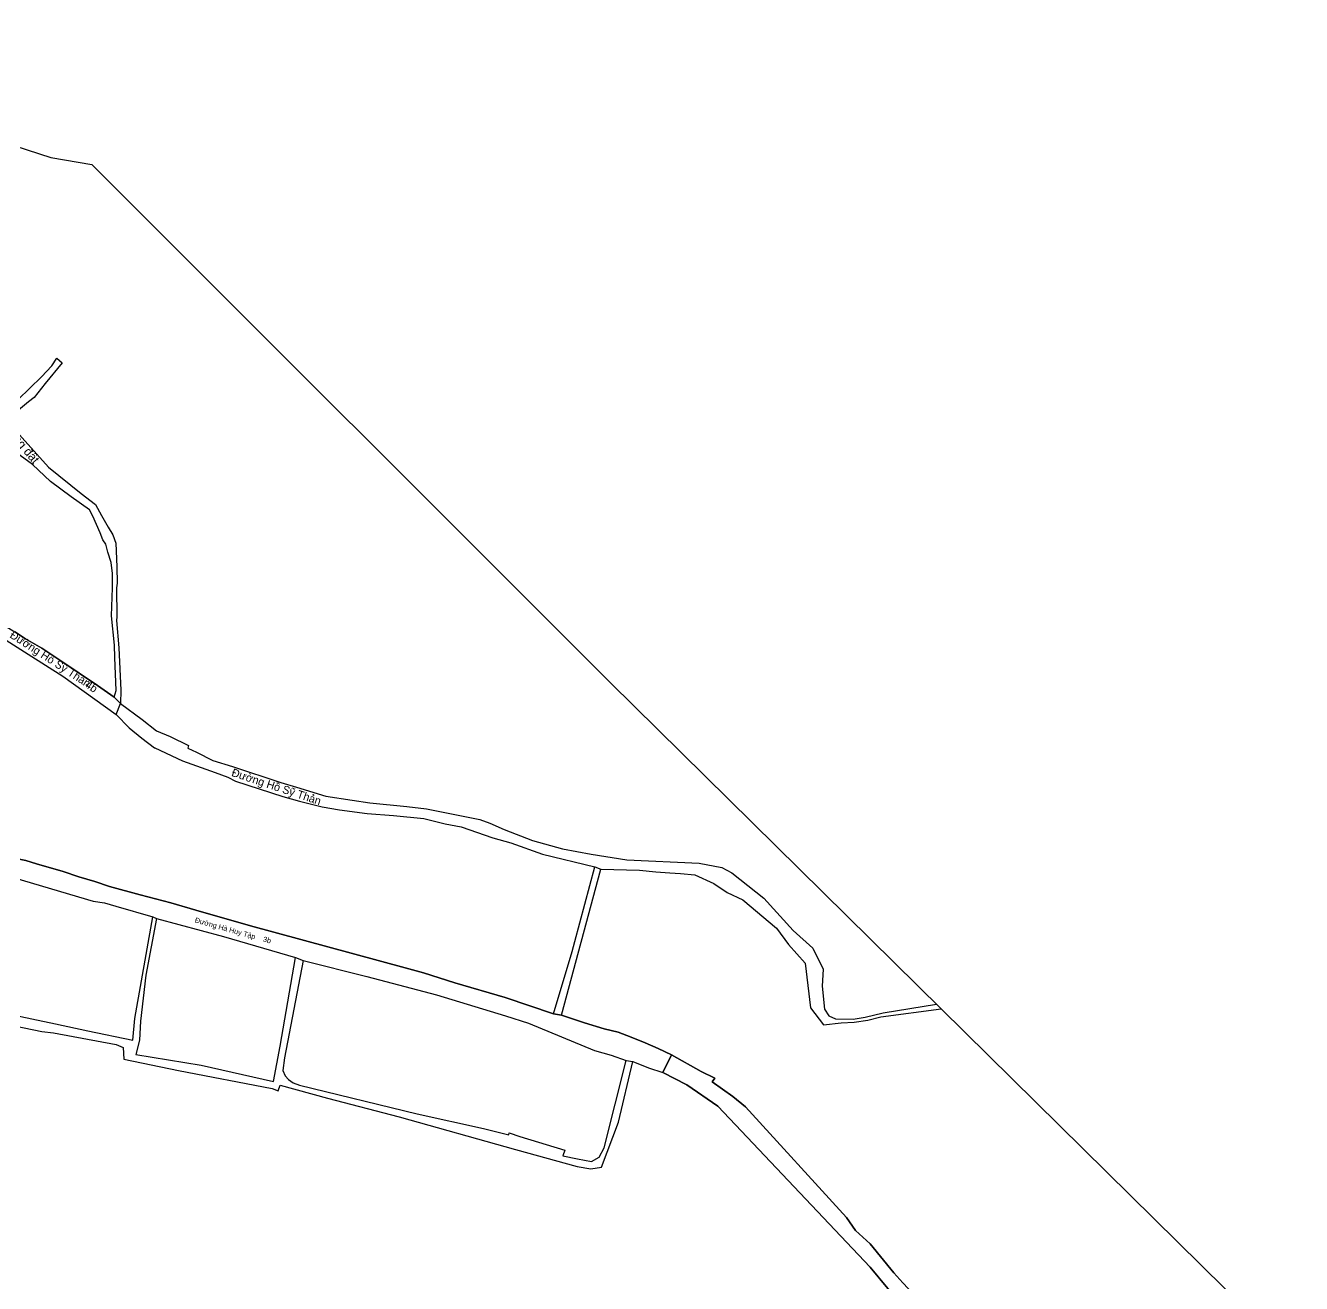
# Model space of a CAD drawing. Extents: x 548434 to 553028, y 1835329 to 1842282.
# Drawn here: x 552297.4 to 552790.4, y 1839371.7 to 1839857.7 of the extents above; entities that cross this region are included whole.
import ezdxf

# ---------------------------------------------------------------- set-up
doc = ezdxf.new("R2010")
doc.units = 0
for name, color, linetype in [('Level 2', 7, 'Continuous'), ('Level 23', 7, 'Continuous'), ('Level 27', 7, 'Continuous'), ('Level 30', 7, 'Continuous'), ('Level 4', 7, 'Continuous'), ('Level 5', 7, 'Continuous')]:
    doc.layers.add(name, color=color, linetype=linetype)

msp = doc.modelspace()

# ---------------------------------------------------------------- linework, layer by layer
at = {"layer": 'Level 2'}
for p, q in [((552297.45, 1839620.79), (552293.33, 1839623.44)), ((552303.69, 1839617.12), (552297.45, 1839620.79)), ((552301.63, 1839533.79), (552297.63, 1839535.15)), ((552373.92, 1839505.7), (552401.8, 1839497.71))]:
    msp.add_line(p, q, dxfattribs=at)
for points in [[(552279.98, 1839624.39), (552284.1, 1839622.81), (552288.57, 1839621.19), (552298.42, 1839614.8), (552311.91, 1839606.37)], [(552331.65, 1839598.16), (552325.22, 1839602.7), (552311.07, 1839612.31), (552303.69, 1839617.12)], [(552311.91, 1839606.37), (552332.47, 1839591.53), (552334.09, 1839595.73), (552331.65, 1839598.16)], [(552297.63, 1839535.15), (552291.3, 1839536.44), (552264.73, 1839544.16)], [(552318.06, 1839528.84), (552312, 1839530.84), (552301.63, 1839533.79)], [(552329.89, 1839525.14), (552324.19, 1839526.96), (552318.06, 1839528.84)], [(552293.64, 1839528.32), (552323.6, 1839519.46), (552328.01, 1839518.73), (552332.34, 1839517.52), (552346.63, 1839513.37)], [(552347.69, 1839520.35), (552341.7, 1839521.86), (552329.89, 1839525.14)], [(552444.16, 1839493.72), (552384.32, 1839509.89), (552363.22, 1839515.94), (552353.64, 1839518.75), (552347.69, 1839520.35)], [(552346.63, 1839513.37), (552348, 1839512.76), (552373.92, 1839505.7)], [(552401.8, 1839497.71), (552404.68, 1839496.45), (552429.29, 1839490.31), (552456.2, 1839483.26), (552482.94, 1839475.14), (552491.75, 1839472.24), (552517.24, 1839461.73), (552523.73, 1839459.87), (552529.45, 1839457.84), (552532.08, 1839457.47), (552538.12, 1839454.98), (552543.62, 1839453.18), (552547.07, 1839459.99), (552541.9, 1839462.47), (552536.87, 1839464.71), (552531.44, 1839466.92), (552526.39, 1839468.84), (552520.95, 1839470.05), (552513.47, 1839472.37), (552504.47, 1839475.35), (552501.46, 1839475.87)], [(552501.46, 1839475.87), (552482.71, 1839482.23), (552463.31, 1839487.9), (552451.17, 1839491.76), (552444.16, 1839493.72)]]:
    msp.add_lwpolyline(points, dxfattribs=at)
at = {"layer": 'Level 23'}
msp.add_lwpolyline([(552334.09, 1839595.73), (552342.51, 1839589.6), (552348, 1839585.19), (552353.36, 1839583.02), (552360.43, 1839579.49), (552360.13, 1839578.51), (552363.53, 1839576.97), (552369.77, 1839573.71), (552377.43, 1839571.43), (552396.12, 1839565.24), (552402.1, 1839563.48), (552413.47, 1839559.91), (552423.68, 1839558.45), (552430.46, 1839557.39), (552444.76, 1839556.01), (552452.37, 1839555.09), (552472.99, 1839550.96), (552476.86, 1839549.55), (552482.38, 1839547.05), (552493.31, 1839542.81), (552504.97, 1839539.62), (552516.02, 1839537.53), (552529.81, 1839535.37), (552557.77, 1839534.07), (552566.46, 1839532.4), (552570.37, 1839530.3), (552582.76, 1839520.61), (552594.05, 1839508.03), (552601.57, 1839501.32), (552605.68, 1839493.11), (552605.23, 1839486.64), (552606.1, 1839477.75), (552607.76, 1839475.18), (552610.42, 1839473.97), (552617.16, 1839473.83), (552621.8, 1839474.66), (552628.79, 1839476.29), (552649.4, 1839479.63)], dxfattribs=at)
at = {"layer": 'Level 27'}
for p, q in [((552563.73, 1839451.03), (552558.51, 1839453.65)), ((552562.77, 1839449.62), (552563.73, 1839451.03)), ((552570.66, 1839444), (552562.77, 1839449.62)), ((552575.63, 1839440), (552570.66, 1839444))]:
    msp.add_line(p, q, dxfattribs=at)
for points in [[(552558.51, 1839453.65), (552547.07, 1839459.99), (552543.62, 1839453.18), (552552.92, 1839448.45), (552564.9, 1839440.24), (552623.84, 1839378), (552651.1, 1839345.12)], [(552618.07, 1839392.19), (552614.63, 1839397.21), (552575.63, 1839440)], [(552665.67, 1839335.38), (552640.66, 1839367.51), (552636.43, 1839371.92), (552632.95, 1839375.87), (552623.8, 1839387.1), (552618.07, 1839392.19)]]:
    msp.add_lwpolyline(points, dxfattribs=at)
at = {"layer": 'Level 30'}
for p, q in [((552331.65, 1839598.16), (552334.09, 1839595.73)), ((552332.47, 1839591.53), (552334.09, 1839595.73)), ((552504.47, 1839475.35), (552519.72, 1839531.76)), ((552517.44, 1839532.68), (552519.72, 1839531.76)), ((552346.63, 1839513.37), (552348, 1839512.76)), ((552401.8, 1839497.71), (552404.68, 1839496.45)), ((552501.46, 1839475.87), (552504.47, 1839475.35)), ((552651.1876, 1839477.8697), (552790.419, 1839340.7279)), ((552543.62, 1839453.18), (552547.07, 1839459.99)), ((552529.45, 1839457.84), (552532.08, 1839457.47))]:
    msp.add_line(p, q, dxfattribs=at)
for points in [[(552236.51, 1839855.94), (552237.83, 1839855.41), (552261.53, 1839848.66), (552266.55, 1839857.66), (552274.58, 1839854.04), (552279.67, 1839850.45), (552281.97, 1839848.51), (552285.31, 1839846.33), (552291.22, 1839844.02), (552292.1, 1839840.96), (552291.74, 1839835.14), (552285.84, 1839823.88), (552279.26, 1839815.69), (552307.23, 1839806.72), (552323.13, 1839804.01), (552523.45, 1839603.69), (552651.1876, 1839477.8697)], [(552290.07, 1839708.85), (552303.67, 1839721.91), (552307.58, 1839726.14), (552309.55, 1839729.22), (552311.55, 1839727.3), (552305.08, 1839719.32), (552300.81, 1839713.93), (552298.6, 1839712.36), (552291.46, 1839706.33)], [(552291.66, 1839703.43), (552306.31, 1839687.02), (552318.99, 1839676.87), (552324.44, 1839672.6), (552326.79, 1839668.34), (552329.33, 1839663.94), (552331.18, 1839660.97), (552332.32, 1839657.68), (552332.74, 1839648.62), (552332.89, 1839642.28), (552332.54, 1839640.45), (552332.67, 1839629.28), (552332.62, 1839627.81), (552333.53, 1839617.28), (552334.22, 1839600.94), (552334.09, 1839595.73)], [(552331.65, 1839598.16), (552332.5, 1839600.77), (552332, 1839613.58), (552331.78, 1839618.28), (552330.61, 1839629.6), (552331.07, 1839640.41), (552330.99, 1839646.04), (552330.6, 1839650.18), (552329.24, 1839654.24), (552328.42, 1839657.36), (552327.32, 1839658.93), (552326.27, 1839661.64), (552323.44, 1839668.19), (552322.2, 1839670.62), (552315.03, 1839675.61), (552307.1, 1839681.52), (552300.18, 1839688.03), (552289.68, 1839695.63)], [(552261.57, 1839689.01), (552253.62, 1839674.77), (552251.33, 1839670.45), (552248.38, 1839665.16), (552252.28, 1839660.85), (552257.46, 1839656.96), (552262.68, 1839652.85), (552268.61, 1839643.07), (552267.75, 1839641.93), (552267.3, 1839640.64), (552268.03, 1839640.1), (552270.06, 1839638.11), (552277.43, 1839632.92), (552293.33, 1839623.44), (552297.45, 1839620.79), (552303.69, 1839617.12), (552311.07, 1839612.31), (552325.22, 1839602.7), (552331.65, 1839598.16)], [(552279.98, 1839624.39), (552284.1, 1839622.81), (552288.57, 1839621.19), (552298.42, 1839614.8), (552311.91, 1839606.37), (552332.47, 1839591.53)], [(552332.47, 1839591.53), (552337.47, 1839586.41), (552342.42, 1839582.33), (552347.34, 1839578.6), (552347.35, 1839578.64), (552358.09, 1839573.62), (552370.75, 1839569.16), (552375.63, 1839567.37), (552378.52, 1839565.83), (552396.9, 1839559.89), (552403.33, 1839558.03), (552412.09, 1839555.88), (552418.82, 1839554.7), (552429.5, 1839553.29), (552439.59, 1839552.55), (552451.38, 1839551.36), (552459.58, 1839549.31), (552465.8, 1839548.14), (552478.01, 1839543.92), (552484.96, 1839541.98), (552497.18, 1839537.51), (552517.44, 1839532.68)], [(552240.03, 1839549.87), (552264.73, 1839544.16), (552291.3, 1839536.44), (552297.63, 1839535.15), (552301.63, 1839533.79), (552312, 1839530.84), (552318.06, 1839528.84), (552324.19, 1839526.96), (552329.89, 1839525.14), (552341.7, 1839521.86), (552347.69, 1839520.35), (552353.64, 1839518.75), (552363.22, 1839515.94), (552384.32, 1839509.89), (552444.16, 1839493.72), (552451.17, 1839491.76), (552463.31, 1839487.9), (552482.71, 1839482.23), (552501.46, 1839475.87)], [(552222.83, 1839546.24), (552223.76, 1839546.5), (552244.04, 1839542.01), (552263.52, 1839538.51), (552288.38, 1839531.24), (552288.09, 1839529.89), (552293.64, 1839528.32), (552323.6, 1839519.46), (552328.01, 1839518.73), (552332.34, 1839517.52), (552346.63, 1839513.37)], [(552501.46, 1839475.87), (552508.69, 1839500), (552509.62, 1839503.8), (552517.44, 1839532.68)], [(552519.72, 1839531.76), (552534.72, 1839531.42), (552541.02, 1839530.74), (552546.43, 1839530.33), (552550.54, 1839530.12), (552556.02, 1839529.59), (552563.33, 1839526.22), (552568.58, 1839522.81), (552574.61, 1839519.91), (552587.57, 1839508.94), (552592.27, 1839502.7), (552598.63, 1839495.45), (552600.78, 1839478.17), (552605.71, 1839471.61), (552612.63, 1839472.37), (552617.64, 1839472.62), (552622.84, 1839473.46), (552627.96, 1839474.7), (552651.1876, 1839477.8697)], [(552203.52, 1839492.97), (552221.99, 1839488.73), (552249.45, 1839478.24), (552266.72, 1839468.35), (552272.3, 1839479.7), (552309.04, 1839472.04), (552321.55, 1839469.36), (552338.97, 1839465.77), (552339.62, 1839474.14), (552346.63, 1839513.37)], [(552348, 1839512.76), (552343.89, 1839490.8), (552341.84, 1839473.01), (552341.51, 1839465.75), (552340.08, 1839460.17), (552365.35, 1839456.08), (552393.28, 1839449.79), (552395.83, 1839463.46), (552401.8, 1839497.71)], [(552348, 1839512.76), (552373.92, 1839505.7), (552401.8, 1839497.71)], [(552404.68, 1839496.45), (552397.48, 1839458.84), (552396.84, 1839453.99), (552397.74, 1839451.95), (552399.07, 1839450.57), (552400.89, 1839449.27), (552403.25, 1839448.4), (552448.82, 1839437.31), (552474.39, 1839431.58), (552484.13, 1839429.12), (552484.28, 1839429.98), (552488.46, 1839428.51), (552505.83, 1839423.24), (552505.1, 1839420.98), (552510.66, 1839419.88), (552516.17, 1839418.89), (552519.12, 1839420.56), (552521, 1839424.09), (552529.45, 1839457.84)], [(552404.68, 1839496.45), (552429.29, 1839490.31), (552456.2, 1839483.26), (552482.94, 1839475.14), (552491.75, 1839472.24), (552517.24, 1839461.73), (552523.73, 1839459.87), (552529.45, 1839457.84)], [(552202.83, 1839489.25), (552220.34, 1839485.67), (552233.49, 1839480.89), (552251.6, 1839472.39), (552256.99, 1839469.58), (552269.93, 1839463.09), (552274.42, 1839475.15), (552303.75, 1839469.07), (552308.23, 1839468.56), (552332.53, 1839464.1), (552335.17, 1839462.84), (552335.39, 1839458.35), (552356.5, 1839453.96), (552392.71, 1839447.07), (552395.08, 1839446.16), (552395.86, 1839448.39), (552414.17, 1839443.25), (552441.86, 1839436.1), (552486.73, 1839423.53), (552510.63, 1839416.98), (552515.842, 1839416.064), (552520.01, 1839416.61), (552526.52, 1839434.05), (552532.08, 1839457.47)], [(552504.47, 1839475.35), (552513.47, 1839472.37), (552520.95, 1839470.05), (552526.39, 1839468.84), (552531.44, 1839466.92), (552536.87, 1839464.71), (552541.9, 1839462.47), (552547.07, 1839459.99)], [(552547.07, 1839459.99), (552558.51, 1839453.65), (552563.73, 1839451.03), (552562.77, 1839449.62), (552570.66, 1839444), (552575.63, 1839440), (552614.63, 1839397.21), (552618.07, 1839392.19), (552623.8, 1839387.1), (552632.95, 1839375.87), (552636.43, 1839371.92), (552640.66, 1839367.51)], [(552532.08, 1839457.47), (552538.12, 1839454.98), (552543.62, 1839453.18)], [(552766.62, 1839232.66), (552766.78, 1839235.61), (552764.02, 1839239.9), (552755.39, 1839250.95), (552749.35, 1839258.15), (552731.01, 1839275.68), (552731.01, 1839275.69), (552730.97, 1839275.72), (552729.9, 1839279.37), (552721.68, 1839286.8), (552715.85, 1839291.23), (552703.29, 1839299.5), (552694.37, 1839303.78), (552685.72, 1839307.71), (552681.55, 1839309.91), (552674.76, 1839315.38), (552660.21, 1839332), (552651.1, 1839345.12), (552623.84, 1839378), (552564.9, 1839440.24), (552552.92, 1839448.45), (552543.62, 1839453.18)]]:
    msp.add_lwpolyline(points, dxfattribs=at)

# ---------------------------------------------------------------- texts
at = {"layer": 'Level 4'}
for s, height, rotation, p in [('4b', 3.09239, 325.996594, (552320.142, 1839602.327)), ('3b', 2, 344.132319, (552389.046, 1839503.873))]:
    msp.add_text(s, height=height, rotation=rotation, dxfattribs=at).set_placement(p)
at = {"layer": 'Level 5'}
for s, height, rotation, p in [('Đường đất', 3.40232, 310.173831, (552286.379, 1839704.837)), ('Đường Hồ Sỹ Thản', 3.092388, 326.977617, (552291.1, 1839621.45)), ('Đường Hồ Sỹ Thản', 3.092382, 341.641056, (552376.793, 1839567.831)), ('Đường Hà Huy Tập', 1.999998, 344.132319, (552362.675, 1839511.262))]:
    msp.add_text(s, height=height, rotation=rotation, dxfattribs=at).set_placement(p)

doc.saveas('drawing.dxf')
